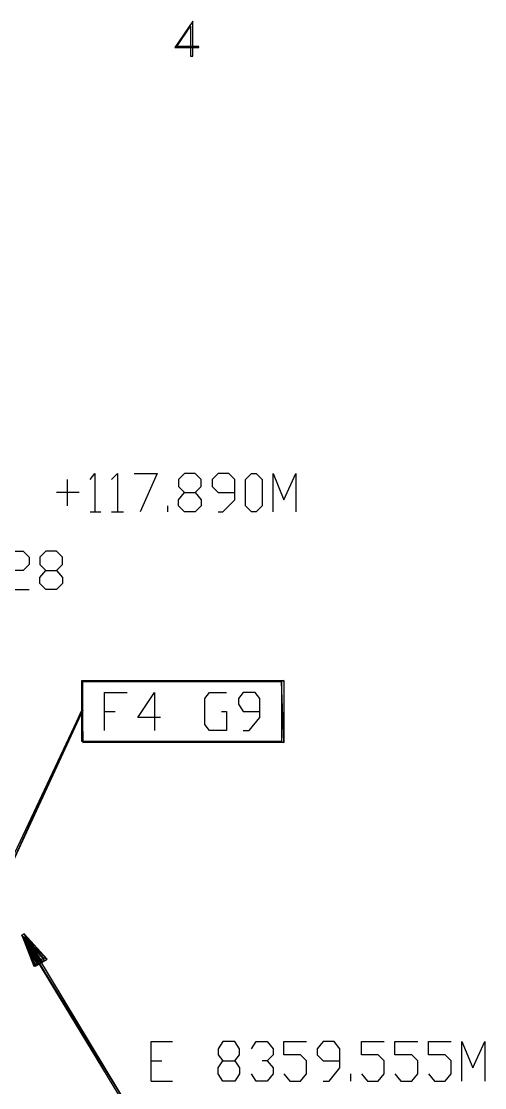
# Model space of a CAD drawing. Header units: millimetres. Extents: x 43 to 809, y -752 to -31.
# Drawn here: x 348 to 394.5, y -139.3 to -32.3 of the extents above; entities that cross this region are included whole.
import ezdxf

# ---------------------------------------------------------------- set-up
doc = ezdxf.new("R2010")
doc.units = ezdxf.units.MM
doc.layers.add('PDF_LINES', color=4, linetype='Continuous')

msp = doc.modelspace()

# ---------------------------------------------------------------- linework, layer by layer
at = {"layer": 'PDF_LINES'}
for p, q in [((365.2, -32.32), (363.4, -34.96)), ((363.52, -34.96), (364.96, -32.8)), ((364.96, -32.8), (364.96, -35.8)), ((365.2, -35.8), (365.2, -32.32)), ((363.4, -34.96), (365.8, -34.96)), ((365.8, -34.84), (363.52, -34.84)), ((365.8, -34.96), (365.8, -34.84)), ((364.96, -35.8), (365.2, -35.8)), ((354.88, -78.28), (355.36, -77.68)), ((355.36, -77.68), (355.36, -81.52)), ((357.04, -78.28), (357.64, -77.68)), ((357.64, -77.68), (357.64, -81.52)), ((359.32, -77.68), (361.6, -77.68)), ((361.6, -77.68), (359.92, -81.52)), ((364.36, -77.68), (363.76, -78.28)), ((365.44, -77.68), (364.36, -77.68)), ((366.04, -78.28), (365.44, -77.68)), ((367.72, -77.68), (367.12, -78.28)), ((368.8, -77.68), (367.72, -77.68)), ((369.4, -78.28), (368.8, -77.68)), ((370.48, -78.28), (371.08, -77.68)), ((371.08, -77.68), (371.56, -77.68)), ((371.56, -77.68), (372.16, -78.28)), ((373.24, -81.52), (373.24, -77.68)), ((373.24, -77.68), (374.32, -80.32)), ((374.32, -80.32), (375.52, -77.68)), ((375.52, -77.68), (375.52, -81.52)), ((352.6, -80.92), (352.6, -78.28)), ((363.76, -78.28), (363.76, -79)), ((363.76, -79), (364.36, -79.6)), ((365.44, -79.6), (366.04, -79)), ((366.04, -79), (366.04, -78.28)), ((367.12, -78.28), (367.12, -79)), ((367.12, -79), (367.72, -79.6)), ((369.4, -80.32), (369.4, -78.28)), ((370.48, -80.92), (370.48, -78.28)), ((372.16, -78.28), (372.16, -80.92)), ((353.8, -79.6), (351.52, -79.6)), ((363.76, -80.32), (364.36, -79.6)), ((364.36, -79.6), (365.44, -79.6)), ((365.44, -79.6), (366.04, -80.32)), ((367.72, -79.6), (369.4, -79.6)), ((362.68, -81.52), (362.68, -80.92)), ((363.76, -80.92), (363.76, -80.32)), ((364.36, -81.52), (363.76, -80.92)), ((366.04, -80.92), (365.44, -81.52)), ((366.04, -80.32), (366.04, -80.92)), ((368.2, -81.52), (369.4, -80.32)), ((371.08, -81.52), (370.48, -80.92)), ((372.16, -80.92), (371.56, -81.52)), ((354.88, -81.52), (355.96, -81.52)), ((357.04, -81.52), (358.24, -81.52)), ((365.44, -81.52), (364.36, -81.52)), ((367.72, -81.52), (368.2, -81.52)), ((371.56, -81.52), (371.08, -81.52)), ((347.08, -85.48), (348.16, -85.48)), ((348.16, -85.48), (348.76, -86.08)), ((350.44, -85.48), (349.84, -86.08)), ((351.52, -85.48), (350.44, -85.48)), ((352.12, -86.08), (351.52, -85.48)), ((348.76, -86.08), (348.76, -86.8)), ((349.84, -86.08), (349.84, -86.8)), ((352.12, -86.8), (352.12, -86.08)), ((348.16, -87.4), (347.08, -87.4)), ((348.76, -86.8), (348.16, -87.4)), ((349.84, -86.8), (350.44, -87.4)), ((349.84, -88.12), (350.44, -87.4)), ((350.44, -87.4), (351.52, -87.4)), ((351.52, -87.4), (352.12, -86.8)), ((351.52, -87.4), (352.12, -88.12)), ((349.84, -88.72), (349.84, -88.12)), ((350.44, -89.32), (349.84, -88.72)), ((352.12, -88.72), (351.52, -89.32)), ((352.12, -88.12), (352.12, -88.72)), ((346.48, -89.32), (348.76, -89.32)), ((351.52, -89.32), (350.44, -89.32)), ((354.16, -98.56), (354.04, -98.44)), ((354.04, -98.44), (374.32, -98.44)), ((354.16, -98.56), (354.04, -98.44)), ((354.04, -98.44), (354.16, -104.56)), ((354.04, -98.44), (354.16, -104.56)), ((354.04, -104.56), (354.04, -98.44)), ((374.32, -98.44), (354.16, -98.56)), ((374.32, -98.44), (354.16, -98.56)), ((354.16, -98.56), (374.08, -98.56)), ((354.16, -104.56), (354.16, -98.56)), ((374.08, -98.56), (374.32, -98.44)), ((374.08, -98.56), (374.32, -98.44)), ((374.32, -104.68), (374.08, -98.56)), ((374.08, -98.56), (374.08, -104.56)), ((374.32, -104.68), (374.08, -98.56)), ((374.32, -98.44), (374.32, -104.68)), ((356.32, -103.48), (356.32, -99.64)), ((356.32, -99.64), (358.6, -99.64)), ((359.68, -102.16), (361.36, -99.64)), ((361.36, -99.64), (361.36, -103.48)), ((366.4, -100.24), (366.88, -99.64)), ((366.4, -102.88), (366.4, -100.24)), ((366.88, -99.64), (368.56, -99.64)), ((370.24, -99.64), (369.76, -100.24)), ((369.76, -100.24), (369.76, -100.84)), ((371.44, -99.64), (370.24, -99.64)), ((371.92, -100.24), (371.44, -99.64)), ((371.92, -102.16), (371.92, -100.24)), ((354.04, -101.44), (345.64, -119.2)), ((345.88, -119.32), (354.04, -101.44)), ((345.88, -119.32), (354.04, -101.44)), ((354.16, -101.44), (345.88, -119.32)), ((354.04, -101.44), (354.16, -101.44)), ((356.32, -101.56), (357.4, -101.56)), ((368.08, -101.56), (368.56, -101.56)), ((368.56, -101.56), (368.56, -103.48)), ((369.76, -100.84), (370.24, -101.56)), ((370.24, -101.56), (371.92, -101.56)), ((361.96, -102.16), (359.68, -102.16)), ((370.84, -103.48), (371.92, -102.16)), ((366.88, -103.48), (366.4, -102.88)), ((368.56, -103.48), (366.88, -103.48)), ((370.24, -103.48), (370.84, -103.48)), ((354.16, -104.56), (354.04, -104.56)), ((354.16, -104.56), (354.16, -104.68)), ((354.16, -104.68), (374.08, -104.56)), ((374.08, -104.56), (354.16, -104.56)), ((354.16, -104.68), (374.08, -104.56)), ((374.32, -104.68), (354.16, -104.68)), ((374.08, -104.56), (374.32, -104.68)), ((374.08, -104.56), (374.32, -104.68)), ((348.04, -124), (348.28, -123.88)), ((348.28, -123.88), (348.04, -124)), ((348.04, -124), (348.28, -123.88)), ((348.28, -123.88), (348.04, -124)), ((348.04, -124), (348.28, -123.88)), ((348.28, -123.88), (348.04, -124)), ((348.04, -124), (348.28, -123.88)), ((348.28, -123.88), (348.04, -124)), ((348.28, -123.88), (348.04, -124)), ((349.36, -127), (348.04, -124)), ((348.04, -124), (349.24, -127.12)), ((349.36, -127), (348.04, -124)), ((348.04, -124), (350.56, -126.4)), ((348.04, -124), (350.56, -126.4)), ((350.2, -126.28), (348.04, -124)), ((349.6, -126.88), (348.04, -124)), ((348.04, -124), (349.36, -127)), ((349.6, -126.88), (348.04, -124)), ((348.04, -124), (350.32, -126.52)), ((348.04, -124), (350.32, -126.52)), ((350.08, -126.64), (348.04, -124)), ((349.72, -126.88), (348.04, -124)), ((348.04, -124), (349.6, -127)), ((349.72, -126.88), (348.04, -124)), ((348.04, -124), (350.32, -126.52)), ((348.04, -124), (350.32, -126.52)), ((350.08, -126.64), (348.04, -124)), ((349.72, -126.88), (348.04, -124)), ((348.04, -124), (349.6, -127)), ((349.72, -126.88), (348.04, -124)), ((348.04, -124), (350.08, -126.64)), ((348.04, -124), (350.08, -126.64)), ((349.96, -126.76), (348.04, -124)), ((348.04, -124), (359.92, -143.2)), ((348.04, -124), (359.92, -143.2)), ((359.8, -143.32), (348.04, -124)), ((348.28, -123.88), (349.36, -127)), ((350.56, -126.4), (348.28, -123.88)), ((348.28, -123.88), (349.6, -126.88)), ((350.32, -126.52), (348.28, -123.88)), ((348.28, -123.88), (349.72, -126.88)), ((350.32, -126.52), (348.28, -123.88)), ((348.28, -123.88), (349.72, -126.88)), ((350.08, -126.64), (348.28, -123.88)), ((359.92, -143.2), (348.28, -123.88)), ((349.24, -127), (350.2, -126.28)), ((349.24, -127.12), (349.36, -127)), ((349.36, -127.12), (349.24, -127)), ((350.2, -126.28), (349.36, -127.12)), ((350.2, -126.28), (349.36, -127.12)), ((349.36, -127.12), (350.56, -126.4)), ((349.36, -127), (349.6, -126.88)), ((349.6, -127), (349.72, -126.88)), ((349.6, -127), (349.72, -126.88)), ((350.08, -126.64), (349.96, -126.76)), ((350.32, -126.52), (350.08, -126.64)), ((350.32, -126.52), (350.08, -126.64)), ((350.56, -126.4), (350.2, -126.28)), ((350.56, -126.4), (350.2, -126.28)), ((361, -138.64), (361, -134.68)), ((361, -134.68), (363.16, -134.68)), ((368.2, -134.68), (367.72, -135.4)), ((369.4, -134.68), (368.2, -134.68)), ((369.88, -135.4), (369.4, -134.68)), ((371.08, -135.4), (371.56, -134.68)), ((371.56, -134.68), (372.64, -134.68)), ((372.64, -134.68), (373.24, -135.4)), ((374.32, -136), (374.32, -134.68)), ((374.32, -134.68), (376.6, -134.68)), ((378.28, -134.68), (377.68, -135.4)), ((379.36, -134.68), (378.28, -134.68)), ((379.96, -135.4), (379.36, -134.68)), ((382.12, -136), (382.12, -134.68)), ((382.12, -134.68), (384.4, -134.68)), ((385.48, -136), (385.48, -134.68)), ((385.48, -134.68), (387.76, -134.68)), ((388.84, -136), (388.84, -134.68)), ((388.84, -134.68), (391.12, -134.68)), ((392.2, -138.64), (392.2, -134.68)), ((392.2, -134.68), (393.28, -137.32)), ((393.28, -137.32), (394.48, -134.68)), ((394.48, -134.68), (394.48, -138.64)), ((367.72, -135.4), (367.72, -136)), ((369.88, -136), (369.88, -135.4)), ((373.24, -135.4), (373.24, -136)), ((377.68, -135.4), (377.68, -136)), ((379.96, -137.32), (379.96, -135.4)), ((361, -136.6), (362.08, -136.6)), ((367.72, -136), (368.2, -136.6)), ((367.72, -137.32), (368.2, -136.6)), ((368.2, -136.6), (369.4, -136.6)), ((369.4, -136.6), (369.88, -136)), ((369.4, -136.6), (369.88, -137.32)), ((372.64, -136.6), (372.16, -136.6)), ((373.24, -136), (372.64, -136.6)), ((372.64, -136.6), (373.24, -137.32)), ((376, -136), (374.32, -136)), ((376.6, -136.6), (376, -136)), ((376.6, -137.92), (376.6, -136.6)), ((377.68, -136), (378.28, -136.6)), ((378.28, -136.6), (379.96, -136.6)), ((383.8, -136), (382.12, -136)), ((384.4, -136.6), (383.8, -136)), ((384.4, -137.92), (384.4, -136.6)), ((387.16, -136), (385.48, -136)), ((387.76, -136.6), (387.16, -136)), ((387.76, -137.92), (387.76, -136.6)), ((390.52, -136), (388.84, -136)), ((391.12, -136.6), (390.52, -136)), ((391.12, -137.92), (391.12, -136.6)), ((367.72, -137.92), (367.72, -137.32)), ((368.2, -138.64), (367.72, -137.92)), ((369.88, -137.92), (369.4, -138.64)), ((369.88, -137.32), (369.88, -137.92)), ((371.56, -138.64), (371.08, -137.92)), ((373.24, -137.92), (372.64, -138.64)), ((373.24, -137.32), (373.24, -137.92)), ((374.32, -137.92), (374.92, -138.64)), ((376, -138.64), (376.6, -137.92)), ((378.88, -138.64), (379.96, -137.32)), ((381.04, -138.64), (381.04, -137.92)), ((382.12, -137.92), (382.72, -138.64)), ((383.8, -138.64), (384.4, -137.92)), ((385.48, -137.92), (386.08, -138.64)), ((387.16, -138.64), (387.76, -137.92)), ((388.84, -137.92), (389.44, -138.64)), ((390.52, -138.64), (391.12, -137.92)), ((361, -138.64), (363.16, -138.64)), ((369.4, -138.64), (368.2, -138.64)), ((372.64, -138.64), (371.56, -138.64)), ((374.92, -138.64), (376, -138.64)), ((378.28, -138.64), (378.88, -138.64)), ((382.72, -138.64), (383.8, -138.64)), ((386.08, -138.64), (387.16, -138.64)), ((389.44, -138.64), (390.52, -138.64))]:
    msp.add_line(p, q, dxfattribs=at)

doc.saveas('drawing.dxf')
